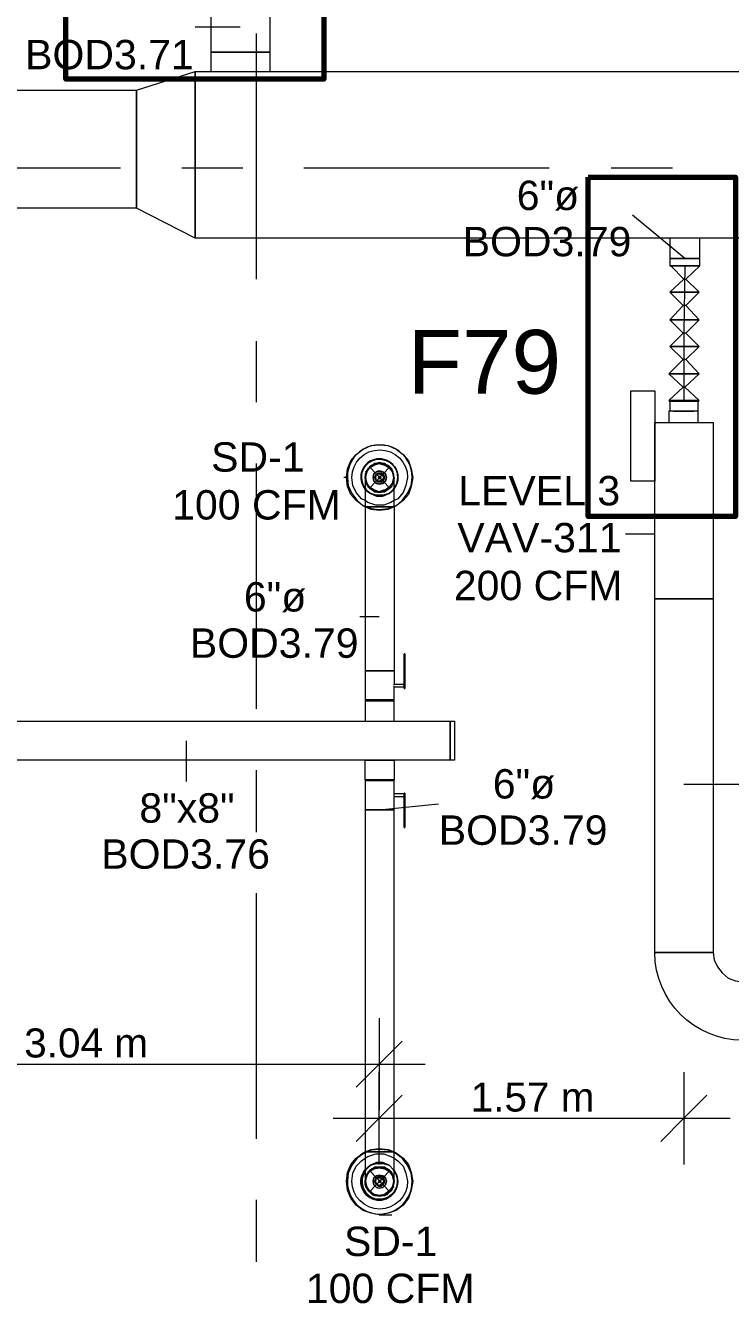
# Model space of a CAD drawing. Header units: metres. Extents: x -2 to 237, y -8 to 52.
# Drawn here: x 15.61 to 19.26, y 36.97 to 43.58 of the extents above; entities that cross this region are included whole.
import ezdxf

# ---------------------------------------------------------------- set-up
doc = ezdxf.new("R2010")
doc.units = ezdxf.units.M
doc.layers.add('HVAC - Ductos', color=5, linetype='Continuous', lineweight=0)
doc.layers.add('PDF3_Text', color=7, linetype='Continuous', lineweight=0)
doc.layers.add('PDF3_Geometry', color=7, linetype='Continuous', lineweight=0, true_color=0xaaaaaa)
doc.styles.add('PDF ArialUnicodeMS-Bold-Identity-H', font='arial.ttf')
doc.styles.add('PDF Helvetica', font='')
doc.styles.get('PDF Helvetica').set_extended_font_data('Helvetica')

msp = doc.modelspace()

# ---------------------------------------------------------------- linework, layer by layer
at = {"layer": 'HVAC - Ductos', "lineweight": 0}
for points in [[(16.5737, 43.6668), (16.5737, 43.4422), (16.5782, 43.4422), (16.592, 43.4422), (16.6195, 43.4422), (16.6516, 43.4422), (16.6882, 43.4422), (16.7249, 43.4422), (16.7662, 43.4422), (16.8028, 43.4422), (16.8349, 43.4422), (16.8578, 43.4422), (16.8716, 43.4422), (16.8807, 43.4422), (16.8807, 43.6668), (16.5737, 43.6668), (16.6424, 43.7309), (16.5553, 43.7584), (16.8441, 43.8592), (16.7982, 43.7538), (16.6424, 43.7309)], [(16.7249, 43.5705), (16.4912, 43.5705)], [(16.8762, 43.3413), (16.8807, 43.3413), (16.8807, 43.4422), (16.8716, 43.4422), (16.8578, 43.4422), (16.8349, 43.4422), (16.8028, 43.4422), (16.7662, 43.4422), (16.7249, 43.4422), (16.6882, 43.4422), (16.6516, 43.4422), (16.6195, 43.4422), (16.592, 43.4422), (16.5782, 43.4422), (16.5737, 43.4422), (16.5737, 43.3413), (16.5782, 43.3413)], [(21.7299, 42.4796), (16.4912, 42.4796), (16.4912, 43.3413), (21.7299, 43.3413)], [(16.5828, 43.3413), (16.5874, 43.3413), (16.592, 43.3413)], [(16.6012, 43.3413), (16.6057, 43.3413), (16.6149, 43.3413)], [(16.6241, 43.3413), (16.6332, 43.3413), (16.6424, 43.3413)], [(16.6561, 43.3413), (16.6607, 43.3413), (16.6791, 43.3413)], [(16.6882, 43.3413), (16.6928, 43.3413), (16.7249, 43.3413), (16.7616, 43.3413)], [(16.7753, 43.3413), (16.7891, 43.3413)], [(16.7937, 43.3413), (16.7982, 43.3413)], [(16.8074, 43.3413), (16.8211, 43.3413), (16.8303, 43.3413)], [(16.8395, 43.3413), (16.8441, 43.3413), (16.8532, 43.3413)], [(16.8578, 43.3413), (16.8624, 43.3413), (16.8716, 43.3413)], [(7.0265, 43.245), (16.1886, 43.245), (16.1886, 42.6355), (7.0265, 42.6355)], [(19.0257, 42.3742), (18.7553, 42.5988)], [(19.0211, 42.2688), (19.0303, 42.2688), (19.1037, 42.3376), (19.1037, 42.3742), (19.0991, 42.3742), (19.0899, 42.3742), (19.0807, 42.3742), (19.0624, 42.3742), (19.0441, 42.3742), (19.0257, 42.3742), (19.0074, 42.3742), (18.9891, 42.3742), (18.9708, 42.3742), (18.9616, 42.3742), (18.9524, 42.3742), (18.9479, 42.3742), (18.9479, 42.3376)], [(18.9479, 42.3376), (19.0211, 42.3376), (18.9479, 42.3376), (18.9524, 42.3376)], [(19.0303, 42.2688), (19.0991, 42.2), (18.9479, 42.2), (19.0211, 42.2688), (18.9524, 42.3376)], [(19.0257, 42.3376), (19.0211, 41.9892), (19.0211, 41.6408)], [(19.0303, 42.1313), (19.0991, 42.058), (18.9479, 42.058), (19.0166, 42.1313), (18.9479, 42.2), (19.0991, 42.2), (19.0303, 42.1313), (19.0166, 42.1313)], [(19.0303, 41.9892), (19.0991, 41.9204), (18.9479, 41.9204), (19.0166, 41.9892), (18.9479, 42.058), (19.0991, 42.058), (19.0303, 41.9892), (19.0166, 41.9892)], [(19.0303, 41.8517), (19.0991, 41.7784), (18.9433, 41.7784), (19.0166, 41.8517), (18.9479, 41.9204), (19.0991, 41.9204), (19.0303, 41.8517), (19.0166, 41.8517)], [(19.0257, 41.7096), (19.0991, 41.6408), (18.9433, 41.6408), (19.0166, 41.7096), (18.9433, 41.7784), (19.0991, 41.7784), (19.0257, 41.7096), (19.0166, 41.7096)], [(19.0945, 41.5859), (19.0853, 41.5859), (19.0762, 41.5859), (19.0579, 41.5859), (19.0395, 41.5859), (19.0211, 41.5859), (19.0029, 41.5859), (18.9845, 41.5859), (18.9662, 41.5859), (18.957, 41.5859), (18.9479, 41.5859), (18.9433, 41.5859), (18.9433, 41.5263), (18.9479, 41.5263), (18.957, 41.5263), (18.9662, 41.5263), (18.9845, 41.5263), (19.0029, 41.5263), (19.0211, 41.5263), (19.0395, 41.5263), (19.0533, 41.5263), (19.067, 41.5263), (19.0807, 41.5263), (19.0899, 41.5263), (19.0945, 41.5263), (19.0945, 41.5859), (19.0945, 41.6363), (19.0991, 41.6408), (19.0899, 41.6408), (19.0762, 41.6408), (19.0487, 41.6408), (19.0211, 41.6408), (18.9937, 41.6408), (18.9662, 41.6408), (18.9524, 41.6408), (18.9433, 41.6408), (18.9524, 41.6408), (18.9662, 41.6408), (18.9937, 41.6408), (19.0211, 41.6408), (19.0487, 41.6408), (19.0762, 41.6408), (19.0899, 41.6408), (19.0991, 41.6408)], [(18.9433, 41.6408), (18.9479, 41.6363), (18.9524, 41.6363), (18.9662, 41.6363), (18.9937, 41.6363), (19.0211, 41.6363), (19.0487, 41.6363), (19.0716, 41.6363), (19.0899, 41.6363), (19.0945, 41.6363), (19.0899, 41.6363), (19.0716, 41.6363), (19.0487, 41.6363), (19.0211, 41.6363), (18.9937, 41.6363), (18.9662, 41.6363), (18.9524, 41.6363), (18.9479, 41.6363), (18.9479, 41.5859)], [(18.9662, 41.5859), (18.9845, 41.5859), (19.0029, 41.5859), (19.0211, 41.5859), (19.0395, 41.5859), (19.0579, 41.5859), (19.0716, 41.5859)], [(17.5224, 41.2421), (17.5178, 41.2605), (17.5133, 41.2788), (17.4995, 41.2971), (17.4857, 41.3063), (17.4674, 41.3154), (17.4445, 41.32), (17.4262, 41.3154), (17.4078, 41.3063), (17.3941, 41.2971), (17.3803, 41.2788), (17.3757, 41.265), (17.3711, 41.2605), (17.3711, 41.2421), (17.3711, 41.2375), (17.3711, 41.2421), (17.3711, 41.2375), (17.3711, 41.2192), (17.3711, 41.1871), (17.3711, 41.1505), (17.3711, 41.1092), (17.3711, 41.0908), (17.362, 41.0954), (17.3253, 41.123), (17.2978, 41.1551), (17.2795, 41.1962), (17.2749, 41.2421), (17.2795, 41.288), (17.2978, 41.3292), (17.3253, 41.3613), (17.362, 41.3888), (17.4033, 41.4071), (17.4445, 41.4117), (17.4903, 41.4071), (17.5315, 41.3888), (17.5683, 41.3613), (17.5958, 41.3292), (17.6095, 41.288), (17.6187, 41.2421), (17.6095, 41.1962), (17.5958, 41.1551), (17.5683, 41.123), (17.5315, 41.0954), (17.5224, 41.0908), (17.5224, 41.1321), (17.5224, 41.1734), (17.5224, 41.2054), (17.5224, 41.2284), (17.5224, 41.2421), (17.5224, 41.2375), (17.5224, 41.2421), (17.5178, 41.2605), (17.5133, 41.2788), (17.4995, 41.2971), (17.4857, 41.3063), (17.4674, 41.3154), (17.4445, 41.32), (17.4262, 41.3154), (17.4078, 41.3063), (17.3941, 41.2971), (17.3803, 41.2788), (17.3757, 41.265), (17.3711, 41.2605), (17.3711, 41.2421)], [(17.4124, 41.178), (17.3941, 41.1917), (17.3803, 41.2146), (17.3757, 41.2421), (17.3803, 41.2696), (17.3941, 41.2925), (17.417, 41.3063), (17.4445, 41.3154), (17.472, 41.3063), (17.4949, 41.2925), (17.5133, 41.2696), (17.5178, 41.2421), (17.5133, 41.2146), (17.4949, 41.1917), (17.4766, 41.178), (17.4995, 41.1917), (17.4811, 41.178), (17.4674, 41.1688), (17.4445, 41.1688), (17.4262, 41.1688), (17.4078, 41.178), (17.3941, 41.1917), (17.3803, 41.2054), (17.3757, 41.2238), (17.3711, 41.2421), (17.3757, 41.2605), (17.3803, 41.2788), (17.3941, 41.2925), (17.4078, 41.3063), (17.4262, 41.3154), (17.4445, 41.3154), (17.4674, 41.3154), (17.4811, 41.3063), (17.4995, 41.2925), (17.5087, 41.2788), (17.5178, 41.2605), (17.5178, 41.2421), (17.5178, 41.2238), (17.5087, 41.2054), (17.4995, 41.1917), (17.5133, 41.21), (17.5178, 41.2146)], [(17.3803, 41.2742), (17.3941, 41.2925), (17.417, 41.3063)], [(17.417, 41.3109), (17.4216, 41.3154)], [(17.4216, 41.3109), (17.4445, 41.3154), (17.472, 41.3109)], [(17.472, 41.3154), (17.4766, 41.3109)], [(17.4766, 41.3063), (17.4995, 41.2925), (17.5133, 41.2742)], [(17.2749, 41.2421), (17.2611, 41.2421)], [(17.3757, 41.2192), (17.3711, 41.2421), (17.3757, 41.265)], [(17.3711, 41.2375), (17.3711, 41.2238), (17.3803, 41.2054), (17.3941, 41.1871), (17.4078, 41.178), (17.4262, 41.1688), (17.4445, 41.1642), (17.4674, 41.1688), (17.4857, 41.178), (17.4995, 41.1871), (17.5133, 41.2054), (17.5178, 41.2238), (17.5224, 41.2375)], [(17.3757, 41.2696), (17.3757, 41.2742)], [(17.5133, 41.2742), (17.5178, 41.2696)], [(17.5133, 41.265), (17.5178, 41.2421), (17.5133, 41.2192)], [(17.3757, 41.21), (17.3757, 41.2146)], [(17.472, 41.178), (17.4445, 41.1688), (17.417, 41.178), (17.3941, 41.1917), (17.3803, 41.21)], [(17.4766, 41.1734), (17.472, 41.1734), (17.4445, 41.1688), (17.4216, 41.1734), (17.417, 41.1734), (17.4124, 41.1734)], [(17.5224, 41.123), (17.5041, 41.1138), (17.4674, 41.1), (17.4262, 41.1), (17.3849, 41.1138), (17.3711, 41.123)], [(17.3711, 41.0954), (17.4033, 41.0817), (17.4445, 41.0771), (17.4903, 41.0817), (17.5224, 41.0954)], [(17.5224, 41.0908), (17.4903, 41.0771), (17.4445, 41.0725), (17.4033, 41.0771), (17.3711, 41.0908)], [(17.3711, 41.0908), (17.3803, 41.0908), (17.3941, 41.0908), (17.4078, 41.0908), (17.4262, 41.0908), (17.4445, 41.0908), (17.4674, 41.0908), (17.4857, 41.0908), (17.4995, 41.0908), (17.5133, 41.0908), (17.5178, 41.0908), (17.5224, 41.0908), (17.5224, 40.2429), (17.5178, 40.2429), (17.5133, 40.2429), (17.4995, 40.2429), (17.4857, 40.2429), (17.4674, 40.2429), (17.4445, 40.2429), (17.4262, 40.2429), (17.4078, 40.2429), (17.3941, 40.2429), (17.3803, 40.2429), (17.3711, 40.2429), (17.3711, 40.0917), (17.3711, 40.0871), (17.3711, 39.9817), (17.3803, 39.9817), (17.3941, 39.9817), (17.4078, 39.9817), (17.4262, 39.9817), (17.4445, 39.9817), (17.4674, 39.9817), (17.4857, 39.9817), (17.4995, 39.9817), (17.5133, 39.9817), (17.5178, 39.9817), (17.5224, 39.9817), (17.5224, 40.0871), (17.5224, 40.0917), (17.5224, 40.1605), (17.5728, 40.1605), (17.5728, 40.165)], [(17.5224, 41.0908), (17.5178, 41.0908), (17.5133, 41.0908), (17.4995, 41.0908), (17.4857, 41.0908), (17.4674, 41.0908), (17.4445, 41.0908), (17.4262, 41.0908), (17.4078, 41.0908), (17.3941, 41.0908), (17.3803, 41.0908), (17.3711, 41.0908), (17.3711, 40.2429), (17.3803, 40.2429), (17.3941, 40.2429), (17.4078, 40.2429), (17.4262, 40.2429), (17.4445, 40.2429), (17.4674, 40.2429), (17.4857, 40.2429), (17.4995, 40.2429), (17.5133, 40.2429), (17.5178, 40.2429), (17.5224, 40.2429), (17.5224, 40.1742), (17.5728, 40.1742)], [(18.8653, 40.9488), (18.7187, 40.9488)], [(17.4445, 40.5225), (17.3437, 40.5225)], [(17.5774, 40.3301), (17.5728, 40.3301)], [(17.5728, 40.1605), (17.5728, 40.1559), (17.5728, 40.1513), (17.5728, 40.1559), (17.5728, 40.1605), (17.5728, 40.165), (17.5728, 40.3163), (17.5728, 40.3209), (17.5728, 40.3255), (17.5728, 40.3301), (17.5728, 40.3255), (17.5728, 40.3209), (17.5728, 40.3163)], [(17.5774, 40.3163), (17.5774, 40.3209), (17.5774, 40.3255), (17.5774, 40.3301), (17.5774, 40.3255), (17.5774, 40.3209), (17.5774, 40.3163), (17.5774, 40.165), (17.5774, 40.1605), (17.5774, 40.1559), (17.5774, 40.1513), (17.5774, 40.1559), (17.5774, 40.1605), (17.5774, 40.165)], [(17.5224, 40.1696), (17.5224, 40.1742), (17.5224, 40.1696)], [(17.5224, 40.1696), (17.5224, 40.1742), (17.5224, 40.1696)], [(17.5224, 40.1605), (17.5224, 40.165)], [(17.5728, 40.1513), (17.5728, 40.1559), (17.5728, 40.1513)], [(17.5728, 40.1513), (17.5774, 40.1513)], [(17.5774, 40.1513), (17.5774, 40.1559), (17.5774, 40.1513)], [(16.4453, 39.8809), (16.4453, 39.67)], [(17.5728, 39.5967), (17.5728, 39.6013), (17.5728, 39.6059), (17.5224, 39.6059), (17.5224, 39.6746), (17.5224, 39.6792), (17.5178, 39.6792), (17.5224, 39.6792), (17.5178, 39.6792), (17.5133, 39.6792), (17.4995, 39.6792), (17.4857, 39.6792), (17.4674, 39.6792), (17.4445, 39.6792), (17.4262, 39.6792), (17.4078, 39.6792), (17.3941, 39.6792), (17.3803, 39.6792), (17.3711, 39.6792), (17.3711, 39.7801), (17.3803, 39.7801), (17.3941, 39.7801), (17.4078, 39.7801), (17.4262, 39.7801), (17.4445, 39.7801), (17.4674, 39.7801), (17.4857, 39.7801), (17.4995, 39.7801), (17.5133, 39.7801), (17.5178, 39.7801), (17.5224, 39.7801), (17.5224, 39.6792), (17.5178, 39.6792), (17.5133, 39.6792), (17.4995, 39.6792), (17.4857, 39.6792), (17.4674, 39.6792), (17.4445, 39.6792), (17.4262, 39.6792), (17.4078, 39.6792), (17.3941, 39.6792), (17.3803, 39.6792), (17.3711, 39.6792), (17.3711, 39.6746), (17.3803, 39.6746), (17.3941, 39.6746), (17.4078, 39.6746), (17.4262, 39.6746), (17.4445, 39.6746), (17.4674, 39.6746), (17.4857, 39.6746), (17.4995, 39.6746), (17.5133, 39.6746), (17.5178, 39.6746), (17.5224, 39.6746), (17.5178, 39.6746), (17.5224, 39.6746), (17.5178, 39.6746), (17.5133, 39.6746), (17.4995, 39.6746), (17.4857, 39.6746), (17.4674, 39.6746), (17.4445, 39.6746), (17.4262, 39.6746), (17.4078, 39.6746), (17.3941, 39.6746), (17.3803, 39.6746), (17.3711, 39.6746), (17.3711, 39.5234), (17.3711, 37.7542), (17.3803, 37.7542), (17.3941, 37.7542), (17.4078, 37.7542), (17.4262, 37.7542), (17.4445, 37.7542), (17.4674, 37.7542), (17.4857, 37.7542), (17.4995, 37.7542), (17.5133, 37.7542), (17.5178, 37.7542), (17.5224, 37.7542), (17.5224, 39.5234), (17.5224, 39.5921), (17.5728, 39.5921)], [(19.0211, 39.6563), (19.3099, 39.6563)], [(17.5224, 39.5967), (17.5224, 39.6013), (17.5224, 39.6059)], [(17.5774, 39.6105), (17.5728, 39.6105)], [(17.5728, 39.4454), (17.5728, 39.5967), (17.5728, 39.6013), (17.5728, 39.6059), (17.5728, 39.6105), (17.5728, 39.6059), (17.5728, 39.6013)], [(17.5774, 39.5967), (17.5774, 39.6013), (17.5774, 39.6059), (17.5774, 39.6105), (17.5774, 39.6059), (17.5774, 39.6013), (17.5774, 39.5967), (17.5774, 39.4454)], [(17.4445, 39.5234), (17.7516, 39.5554)], [(17.5728, 39.4317), (17.5774, 39.4317)], [(17.4445, 38.4462), (17.4445, 38.2079), (17.4445, 37.9696)], [(17.5637, 38.3271), (17.4445, 38.2079), (17.3253, 38.0887)], [(8.0577, 38.2079), (10.1065, 38.2079), (14.4057, 38.2079), (17.6828, 38.2079)], [(17.4445, 37.69), (17.4445, 37.9283), (17.4445, 38.1667)], [(19.0211, 38.1667), (19.0211, 37.9283), (19.0211, 37.69)], [(17.5637, 38.0475), (17.4445, 37.9283), (17.3253, 37.8092)], [(19.1403, 38.0475), (19.0211, 37.9283), (18.902, 37.8092)], [(17.2061, 37.9283), (19.2595, 37.9283)], [(17.5224, 37.6029), (17.5224, 37.6075), (17.5224, 37.6258), (17.5224, 37.6579), (17.5224, 37.6946), (17.5224, 37.7359), (17.5224, 37.7542), (17.5315, 37.7496), (17.5683, 37.7221), (17.5958, 37.69), (17.6095, 37.6487), (17.6187, 37.6029), (17.6095, 37.5571), (17.5958, 37.5158), (17.5683, 37.4791), (17.5315, 37.4517), (17.4903, 37.4379), (17.4445, 37.4287), (17.4033, 37.4379), (17.362, 37.4517), (17.3253, 37.4791), (17.2978, 37.5158), (17.2795, 37.5571), (17.2749, 37.6029), (17.2795, 37.6487), (17.2978, 37.69), (17.3253, 37.7221), (17.362, 37.7496), (17.3711, 37.7542), (17.3711, 37.7129), (17.3711, 37.6717), (17.3711, 37.6396), (17.3711, 37.6167), (17.3711, 37.6029), (17.3711, 37.6075), (17.3711, 37.6029), (17.3711, 37.5846), (17.3803, 37.5663), (17.3941, 37.5479), (17.4078, 37.5342), (17.4262, 37.5296), (17.4445, 37.525), (17.4674, 37.5296), (17.4811, 37.5342), (17.4857, 37.5342), (17.4995, 37.5479), (17.5133, 37.5663), (17.5178, 37.5846), (17.5224, 37.6029), (17.5224, 37.6075), (17.5224, 37.6029), (17.5178, 37.5846), (17.5133, 37.5663), (17.4995, 37.5479), (17.4857, 37.5342), (17.4811, 37.5342), (17.4674, 37.5296), (17.4445, 37.525), (17.4262, 37.5296), (17.4078, 37.5342), (17.3941, 37.5479), (17.3803, 37.5663), (17.3711, 37.5846), (17.3711, 37.6029)], [(17.3711, 37.7542), (17.4033, 37.7679), (17.4445, 37.7725), (17.4903, 37.7679), (17.5224, 37.7542)], [(17.5224, 37.7496), (17.4903, 37.7633), (17.4445, 37.7679), (17.4033, 37.7633), (17.3711, 37.7496)], [(17.5224, 37.7542), (17.5178, 37.7542), (17.5133, 37.7542), (17.4995, 37.7542), (17.4857, 37.7542), (17.4674, 37.7542), (17.4445, 37.7542), (17.4262, 37.7542), (17.4078, 37.7542), (17.3941, 37.7542), (17.3803, 37.7542), (17.3711, 37.7542)], [(17.3711, 37.7221), (17.3849, 37.7313), (17.4262, 37.745), (17.4674, 37.745), (17.5041, 37.7313), (17.5224, 37.7221)], [(17.4124, 37.6717), (17.417, 37.6717), (17.4216, 37.6717), (17.4445, 37.6763), (17.4262, 37.6763), (17.4078, 37.6671), (17.3941, 37.6579), (17.3803, 37.6396), (17.3711, 37.6212), (17.3711, 37.6075)], [(17.5224, 37.6075), (17.5178, 37.6212), (17.5178, 37.6029), (17.5178, 37.5846), (17.5087, 37.5663), (17.4995, 37.5479), (17.4811, 37.5387), (17.4674, 37.5296), (17.4445, 37.5296), (17.4262, 37.5296), (17.4078, 37.5387), (17.3941, 37.5479), (17.3803, 37.5663), (17.3757, 37.5846), (17.3711, 37.6029), (17.3757, 37.6212), (17.3803, 37.6396), (17.3941, 37.6533), (17.4078, 37.6671), (17.4262, 37.6717), (17.4445, 37.6763), (17.4674, 37.6717), (17.4811, 37.6671), (17.4995, 37.6533), (17.5087, 37.6396), (17.5178, 37.6212), (17.5133, 37.6396), (17.4995, 37.6579), (17.4857, 37.6671), (17.4674, 37.6763), (17.4445, 37.6763), (17.472, 37.6717), (17.4766, 37.6717)], [(17.3757, 37.58), (17.3711, 37.6029), (17.3757, 37.6258), (17.3757, 37.6304), (17.3757, 37.635)], [(17.3803, 37.635), (17.3941, 37.6533), (17.417, 37.6671)], [(17.4766, 37.6671), (17.4995, 37.6533), (17.5133, 37.635), (17.5178, 37.6304), (17.5178, 37.6258)], [(17.5133, 37.6258), (17.5178, 37.6029), (17.5133, 37.58)], [(17.3757, 37.5709), (17.3757, 37.5755)], [(17.417, 37.5342), (17.3941, 37.5479), (17.3803, 37.5709)], [(17.5133, 37.5709), (17.4995, 37.5479), (17.4766, 37.5342)], [(17.5178, 37.5755), (17.5178, 37.5709), (17.5133, 37.5709)], [(17.4216, 37.5296), (17.417, 37.5296), (17.4124, 37.5342)], [(17.472, 37.5342), (17.4445, 37.5296), (17.4216, 37.5342)], [(17.4766, 37.5342), (17.4766, 37.5296), (17.472, 37.5296)], [(17.4445, 37.4287), (17.5087, 37.4287)]]:
    msp.add_lwpolyline(points, dxfattribs=at)
for points in [[(16.4912, 42.4796), (16.1886, 42.6355), (16.1886, 43.245), (16.4912, 43.3413)], [(19.1037, 42.4796), (19.0991, 42.4796), (19.0899, 42.4796), (19.0807, 42.4796), (19.0624, 42.4796), (19.0441, 42.4796), (19.0257, 42.4796), (19.0074, 42.4796), (18.9891, 42.4796), (18.9708, 42.4796), (18.9616, 42.4796), (18.9524, 42.4796), (18.9479, 42.4796), (18.9479, 42.3742), (18.9524, 42.3742), (18.9616, 42.3742), (18.9708, 42.3742), (18.9891, 42.3742), (19.0074, 42.3742), (19.0257, 42.3742), (19.0441, 42.3742), (19.0624, 42.3742), (19.0807, 42.3742), (19.0899, 42.3742), (19.0991, 42.3742), (19.1037, 42.3742)], [(19.1037, 42.3376), (19.0991, 42.3376), (19.0899, 42.3376), (19.0807, 42.3376), (19.0624, 42.3376), (19.0441, 42.3376), (19.0257, 42.3376), (19.0074, 42.3376), (18.9891, 42.3376), (18.9708, 42.3376), (18.9616, 42.3376), (18.9524, 42.3376), (18.9479, 42.3376), (18.9524, 42.3376), (18.9616, 42.3376), (18.9708, 42.3376), (18.9891, 42.3376), (19.0074, 42.3376), (19.0257, 42.3376), (19.0441, 42.3376), (19.0624, 42.3376), (19.0807, 42.3376), (19.0899, 42.3376), (19.0991, 42.3376)], [(19.0257, 42.3376), (19.1037, 42.3376)], [(18.7461, 41.6913), (18.8699, 41.6913), (18.8699, 41.2238), (18.7461, 41.2238)], [(19.0945, 41.6363), (19.0853, 41.6363), (19.0716, 41.6363), (19.0579, 41.6363), (19.0395, 41.6363), (19.0211, 41.6363), (19.0029, 41.6363), (18.9845, 41.6363), (18.9662, 41.6363), (18.957, 41.6363), (18.9479, 41.6363), (18.957, 41.6363), (18.9662, 41.6363), (18.9845, 41.6363), (19.0029, 41.6363), (19.0211, 41.6363), (19.0395, 41.6363), (19.0579, 41.6363), (19.0716, 41.6363), (19.0853, 41.6363)], [(19.1724, 41.5263), (19.1724, 40.6142), (18.8699, 40.6142), (18.8699, 41.5263)], [(17.417, 41.2605), (17.4124, 41.2421), (17.417, 41.2605), (17.4307, 41.2742), (17.4445, 41.2788), (17.4628, 41.2742), (17.4766, 41.2605), (17.4811, 41.2421), (17.4766, 41.2605), (17.4628, 41.2696), (17.4445, 41.2742), (17.4307, 41.2696)], [(17.4766, 41.2238), (17.4811, 41.2421), (17.4766, 41.2238), (17.4628, 41.21), (17.4445, 41.2054), (17.4307, 41.21), (17.417, 41.2238), (17.4124, 41.2421), (17.417, 41.2238), (17.4307, 41.2146), (17.4445, 41.21), (17.4628, 41.2146)], [(17.4262, 41.2559), (17.4216, 41.2421), (17.4262, 41.2559), (17.4399, 41.265), (17.4537, 41.265), (17.4674, 41.2559), (17.472, 41.2421), (17.4674, 41.2559), (17.4537, 41.265), (17.4399, 41.265)], [(17.4674, 41.2284), (17.472, 41.2421), (17.4674, 41.2284), (17.4537, 41.2192), (17.4399, 41.2192), (17.4262, 41.2284), (17.4216, 41.2421), (17.4262, 41.2284), (17.4399, 41.2192), (17.4537, 41.2192)], [(17.4307, 41.2559), (17.4445, 41.2605), (17.4583, 41.2559), (17.4674, 41.2421), (17.4583, 41.2284), (17.4445, 41.2238), (17.4307, 41.2284), (17.4262, 41.2421)], [(17.4445, 41.2467), (17.4399, 41.2421), (17.4445, 41.2467), (17.4491, 41.2467), (17.4537, 41.2421), (17.4491, 41.2467)], [(17.4491, 41.2375), (17.4537, 41.2421), (17.4491, 41.2375), (17.4445, 41.2375), (17.4399, 41.2421), (17.4445, 41.2375)], [(17.5224, 41.1825), (17.5361, 41.21), (17.5407, 41.2421), (17.5361, 41.21)], [(17.3757, 41.1825), (17.3987, 41.1596), (17.4307, 41.1505), (17.4628, 41.1505), (17.4949, 41.1596), (17.5178, 41.1825), (17.5224, 41.1871), (17.5178, 41.1825), (17.4949, 41.1596), (17.4628, 41.1505), (17.4307, 41.1505), (17.3987, 41.1596), (17.3757, 41.1825), (17.3711, 41.1871)], [(17.5178, 41.178), (17.4949, 41.1596), (17.4628, 41.1459), (17.4307, 41.1459), (17.3987, 41.1596), (17.3711, 41.178), (17.3711, 41.1825), (17.3711, 41.178), (17.3987, 41.1596), (17.4307, 41.1459), (17.4628, 41.1459), (17.4949, 41.1596), (17.5178, 41.178), (17.5224, 41.1825)], [(18.8699, 38.7855), (18.8699, 40.6142), (19.1724, 40.6142), (19.1724, 38.7855)], [(17.3711, 40.0917), (17.3803, 40.0917), (17.3941, 40.0917), (17.4078, 40.0917), (17.4262, 40.0917), (17.4445, 40.0917), (17.4674, 40.0917), (17.4857, 40.0917), (17.4995, 40.0917), (17.5133, 40.0917), (17.5178, 40.0917), (17.5224, 40.0917), (17.5178, 40.0917), (17.5133, 40.0917), (17.4995, 40.0917), (17.4857, 40.0917), (17.4674, 40.0917), (17.4445, 40.0917), (17.4262, 40.0917), (17.4078, 40.0917), (17.3941, 40.0917), (17.3803, 40.0917)], [(17.3711, 40.0917), (17.3803, 40.0917), (17.3941, 40.0917), (17.4078, 40.0917), (17.4262, 40.0917), (17.4445, 40.0917), (17.4674, 40.0917), (17.4857, 40.0917), (17.4995, 40.0917), (17.5133, 40.0917), (17.5178, 40.0917), (17.5224, 40.0917), (17.5178, 40.0917), (17.5133, 40.0917), (17.4995, 40.0917), (17.4857, 40.0917), (17.4674, 40.0917), (17.4445, 40.0917), (17.4262, 40.0917), (17.4078, 40.0917), (17.3941, 40.0917), (17.3803, 40.0917)], [(17.3711, 40.0871), (17.3803, 40.0871), (17.3941, 40.0871), (17.4078, 40.0871), (17.4262, 40.0871), (17.4445, 40.0871), (17.4674, 40.0871), (17.4857, 40.0871), (17.4995, 40.0871), (17.5133, 40.0871), (17.5178, 40.0871), (17.5224, 40.0871), (17.5178, 40.0871), (17.5133, 40.0871), (17.4995, 40.0871), (17.4857, 40.0871), (17.4674, 40.0871), (17.4445, 40.0871), (17.4262, 40.0871), (17.4078, 40.0871), (17.3941, 40.0871), (17.3803, 40.0871)], [(17.4445, 40.0871), (17.4262, 40.0871), (17.4078, 40.0871), (17.3941, 40.0871), (17.3803, 40.0871), (17.3711, 40.0871), (17.3803, 40.0871), (17.3941, 40.0871), (17.4078, 40.0871), (17.4262, 40.0871), (17.4445, 40.0871), (17.4674, 40.0871), (17.4857, 40.0871), (17.4995, 40.0871), (17.5133, 40.0871), (17.5178, 40.0871), (17.5224, 40.0871), (17.5178, 40.0871), (17.5133, 40.0871), (17.4995, 40.0871), (17.4857, 40.0871), (17.4674, 40.0871)], [(15.492, 39.9817), (17.8111, 39.9817), (17.8111, 39.7801), (15.492, 39.7801)], [(17.8111, 39.7801), (17.8111, 39.9817), (17.8341, 39.9817), (17.8341, 39.7801)], [(17.5224, 39.5234), (17.5178, 39.5234), (17.5133, 39.5234), (17.4995, 39.5234), (17.4857, 39.5234), (17.4674, 39.5234), (17.4445, 39.5234), (17.4262, 39.5234), (17.4078, 39.5234), (17.3941, 39.5234), (17.3803, 39.5234), (17.3711, 39.5234), (17.3803, 39.5234), (17.3941, 39.5234), (17.4078, 39.5234), (17.4262, 39.5234), (17.4445, 39.5234), (17.4674, 39.5234), (17.4857, 39.5234), (17.4995, 39.5234), (17.5133, 39.5234), (17.5178, 39.5234)], [(17.5728, 39.4454), (17.5728, 39.4408), (17.5728, 39.4363), (17.5728, 39.4317), (17.5728, 39.4363), (17.5728, 39.4408)], [(17.5774, 39.4454), (17.5774, 39.4408), (17.5774, 39.4363), (17.5774, 39.4317), (17.5774, 39.4363), (17.5774, 39.4408)], [(17.3757, 37.6625), (17.3711, 37.6533), (17.3757, 37.6625), (17.3987, 37.6855), (17.4307, 37.6946), (17.4628, 37.6946), (17.4949, 37.6855), (17.5178, 37.6625), (17.4949, 37.6855), (17.4628, 37.6992), (17.4307, 37.6992), (17.3987, 37.6855), (17.3711, 37.6625), (17.3987, 37.6855)], [(17.3803, 37.6304), (17.3941, 37.6533), (17.417, 37.6671), (17.4445, 37.6717), (17.472, 37.6671), (17.4949, 37.6533), (17.5133, 37.6304), (17.5178, 37.6029), (17.5133, 37.5755), (17.4949, 37.5525), (17.472, 37.5342), (17.4445, 37.5296), (17.417, 37.5342), (17.3941, 37.5525), (17.3803, 37.5755), (17.3757, 37.6029)], [(17.5178, 37.6625), (17.4949, 37.6855), (17.4628, 37.6946), (17.4307, 37.6946), (17.3987, 37.6855), (17.4307, 37.6992), (17.4628, 37.6992), (17.4949, 37.6855), (17.5178, 37.6625), (17.5224, 37.6625), (17.5178, 37.6625), (17.5224, 37.6533)], [(17.417, 37.6212), (17.4124, 37.6029), (17.417, 37.6212), (17.4307, 37.6304), (17.4445, 37.635), (17.4628, 37.6304), (17.4766, 37.6212), (17.4811, 37.6029), (17.4766, 37.6212), (17.4628, 37.6304), (17.4445, 37.635), (17.4307, 37.6304)], [(17.4766, 37.5846), (17.4811, 37.6029), (17.4766, 37.5846), (17.4628, 37.5709), (17.4445, 37.5663), (17.4307, 37.5709), (17.417, 37.5846), (17.4124, 37.6029), (17.417, 37.5846), (17.4307, 37.5709), (17.4445, 37.5663), (17.4628, 37.5709)], [(17.4262, 37.6167), (17.4216, 37.6029), (17.4262, 37.6167), (17.4399, 37.6258), (17.4537, 37.6258), (17.4674, 37.6167), (17.472, 37.6029), (17.4674, 37.6167), (17.4537, 37.6258), (17.4399, 37.6258)], [(17.4674, 37.5892), (17.472, 37.6029), (17.4674, 37.5892), (17.4537, 37.5755), (17.4399, 37.5755), (17.4262, 37.5892), (17.4216, 37.6029), (17.4262, 37.5892), (17.4399, 37.58), (17.4537, 37.58)], [(17.4307, 37.6167), (17.4445, 37.6212), (17.4583, 37.6167), (17.4674, 37.6029), (17.4583, 37.5892), (17.4445, 37.58), (17.4307, 37.5892), (17.4262, 37.6029)], [(17.4445, 37.6075), (17.4399, 37.6029), (17.4445, 37.6075), (17.4491, 37.6075), (17.4537, 37.6029), (17.4491, 37.6075)], [(17.4491, 37.5983), (17.4537, 37.6029), (17.4491, 37.5983), (17.4445, 37.5983), (17.4399, 37.6029), (17.4445, 37.5983)], [(17.5407, 37.6029), (17.5361, 37.635), (17.5224, 37.6625), (17.5361, 37.635)]]:
    msp.add_lwpolyline(points, close=True, dxfattribs=at)
for points in [[(17.5224, 41.0954), (17.5315, 41.0954), (17.5637, 41.123), (17.5912, 41.1596), (17.6095, 41.2008), (17.6141, 41.2421, 1.013803), (17.2795, 41.2421), (17.2841, 41.2008), (17.3024, 41.1596), (17.3299, 41.123), (17.362, 41.0954), (17.3711, 41.0954)], [(17.3711, 41.123), (17.3528, 41.1321), (17.3253, 41.1642), (17.307, 41.2008), (17.3024, 41.2421, -0.994123), (17.5912, 41.2421), (17.582, 41.2008), (17.5683, 41.1642), (17.5407, 41.1321), (17.5224, 41.123)], [(17.3711, 37.7496), (17.362, 37.745), (17.3299, 37.7221), (17.3024, 37.6855), (17.2841, 37.6442), (17.2795, 37.6029, 1.013803), (17.6141, 37.6029), (17.6095, 37.6442), (17.5912, 37.6855), (17.5637, 37.7221), (17.5315, 37.745), (17.5224, 37.7496)], [(17.5224, 37.7221), (17.5407, 37.7083), (17.5683, 37.6809), (17.582, 37.6442), (17.5912, 37.6029, -0.994124), (17.3024, 37.6029), (17.307, 37.6442), (17.3253, 37.6809), (17.3528, 37.7083), (17.3711, 37.7221)]]:
    msp.add_lwpolyline(points, format="xyb", dxfattribs=at)
for points in [[(17.5407, 41.2421, 1.397039), (17.3711, 41.1871), (17.3574, 41.21), (17.3528, 41.2421, -1.397049), (17.5224, 41.1871), (17.5361, 41.21), (17.5407, 41.2421, 1.010293), (17.3483, 41.2421), (17.3574, 41.21), (17.3711, 41.1825, -1.406274)], [(18.8699, 38.7855), (19.1724, 38.7855), (19.177, 38.7488), (19.1953, 38.7121), (19.2183, 38.6801), (19.2503, 38.6525), (19.287, 38.6388), (19.3237, 38.6342), (19.3237, 38.3317, -0.411469)], [(17.3711, 37.6625), (17.3574, 37.635), (17.3483, 37.6029, 1.018367), (17.5407, 37.6029), (17.5361, 37.635), (17.5224, 37.6533, -1.352464), (17.3528, 37.6029), (17.3574, 37.635), (17.3711, 37.6533, 1.352461), (17.5407, 37.6029, -1.434894)]]:
    msp.add_lwpolyline(points, format="xyb", close=True, dxfattribs=at)
at = {"layer": 'PDF3_Geometry', "color": 232, "lineweight": 70, "true_color": 0xe91e64}
for points in [[(15.823, 45.0574), (17.1569, 45.0574), (17.1569, 43.3018), (15.823, 43.3018)], [(18.5259, 42.7961), (19.2881, 42.7961), (19.2881, 41.0406), (18.5259, 41.0406)]]:
    msp.add_lwpolyline(points, close=True, dxfattribs=at)
at = {"layer": 'PDF3_Geometry', "lineweight": 0}
for points in [[(16.8074, 43.5384), (16.8074, 42.2688)], [(16.1061, 42.8417), (14.832, 42.8417)], [(16.7387, 42.8417), (16.4224, 42.8417)], [(18.3245, 42.8417), (17.0549, 42.8417)], [(18.9616, 42.8417), (18.6453, 42.8417)], [(16.8074, 41.948), (16.8074, 41.6317)], [(16.8074, 41.3154), (16.8074, 40.0459)], [(16.8074, 39.7296), (16.8074, 39.4088)], [(16.8074, 39.0925), (16.8074, 37.8229)], [(16.8074, 37.5067), (16.8074, 37.1859)]]:
    msp.add_lwpolyline(points, dxfattribs=at)
at = {"layer": 'PDF3_Geometry', "color": 8, "lineweight": 0, "true_color": 0x808080}
for points in [[(17.5087, 41.288), (17.472, 41.3154), (17.4216, 41.3154), (17.3849, 41.288), (17.3711, 41.2421), (17.3849, 41.1962), (17.4216, 41.1688), (17.472, 41.1688), (17.5087, 41.1962), (17.5224, 41.2421)], [(17.5087, 37.6487), (17.472, 37.6763), (17.4216, 37.6763), (17.3849, 37.6487), (17.3711, 37.6029), (17.3849, 37.5571), (17.4216, 37.5296), (17.472, 37.5296), (17.5087, 37.5571), (17.5224, 37.6029)]]:
    msp.add_lwpolyline(points, close=True, dxfattribs=at)
for points in [[(17.3941, 41.2971), (17.4995, 41.1871)], [(17.4995, 41.2971), (17.3941, 41.1871)], [(17.3941, 37.6579), (17.4995, 37.5479)], [(17.4995, 37.6579), (17.3941, 37.5479)]]:
    msp.add_lwpolyline(points, dxfattribs=at)

# ---------------------------------------------------------------- texts
at = {"layer": 'PDF3_Text', "lineweight": 0, "attachment_point": 4, "style": 'PDF Helvetica'}
for s, insert, char_height in [('BOD3.71', (15.6118, 43.4283), 0.15195), ('6"ø', (18.1557, 42.6995), 0.15195), ('BOD3.79', (17.8761, 42.4612), 0.15195), ('SD-1', (16.5744, 41.3474), 0.15195), ('LEVEL 3', (17.8532, 41.1732), 0.15195), ('100 CFM', (16.3727, 41.0999), 0.15195), ('VAV-311', (17.8486, 40.9303), 0.15195), ('200 CFM', (17.8302, 40.6828), 0.15195), ('6"ø', (16.7439, 40.6232), 0.15195), ('BOD3.79', (16.4644, 40.3848), 0.15195), ('6"ø', (18.0319, 39.6561), 0.15195), ('8"x8"', (16.2031, 39.5323), 0.15195), ('BOD3.79', (17.7523, 39.4177), 0.15195), ('BOD3.76', (16.006, 39.294), 0.15195), ('3.04 m', (15.6072, 38.317), 0.15008), ('1.57 m', (17.9173, 38.0374), 0.15008), ('SD-1', (17.2619, 37.291), 0.15195), ('100 CFM', (17.0648, 37.048), 0.15195)]:
    msp.add_mtext(s, dxfattribs=dict(at, insert=insert, char_height=char_height))
at = {"layer": 'PDF3_Text', "color": 232, "lineweight": 70, "true_color": 0xe91e64, "insert": (17.5912, 41.8382), "char_height": 0.33001, "attachment_point": 4, "style": 'PDF ArialUnicodeMS-Bold-Identity-H'}
msp.add_mtext('F79', dxfattribs=at)

doc.saveas('drawing.dxf')
